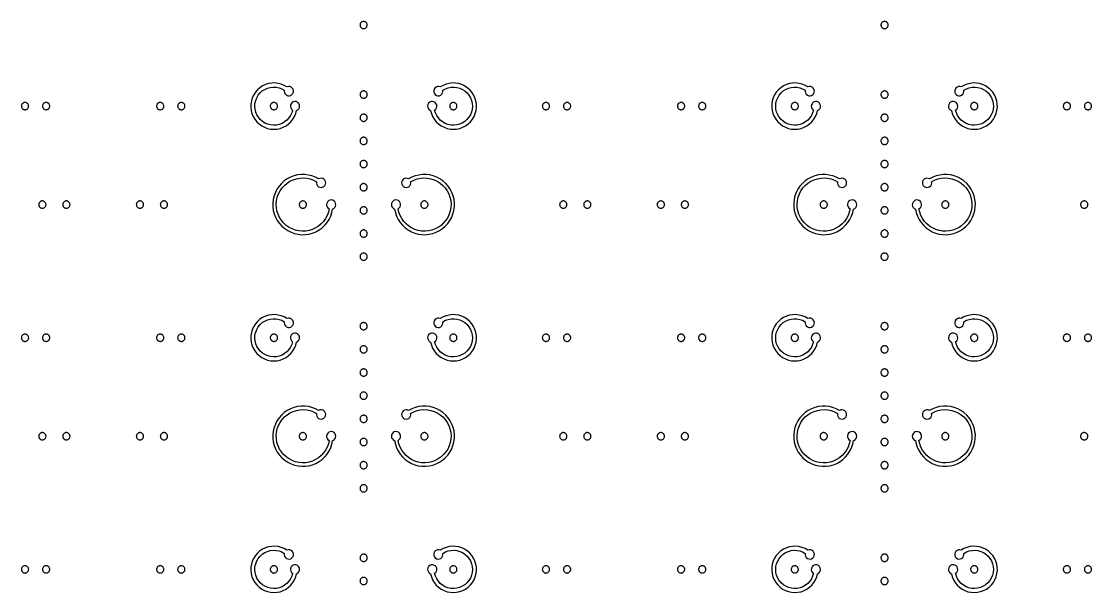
# Model space of a CAD drawing. Extents: x -100 to 100, y -100 to 100.
# Drawn here: x 9.09 to 31.23, y -25.39 to -13.58 of the extents above; entities that cross this region are included whole.
import ezdxf

# ---------------------------------------------------------------- set-up
doc = ezdxf.new("R2010")
doc.units = 0
doc.layers.add('L1', color=7, linetype='continuous')

# ---------------------------------------------------------------- blocks, each defined once
blk = doc.blocks.new('LDI_XFL94-0512-011_L1_B1')
at = {"layer": 'L1'}
for points in [[(14.698, -53.734), (14.681, -53.793), (14.655, -53.848), (14.621, -53.898), (14.58, -53.943), (14.532, -53.98), (14.479, -54.01), (14.423, -54.032), (14.363, -54.045), (14.302, -54.048), (14.242, -54.042), (14.183, -54.026), (14.127, -54.002), (14.076, -53.97), (14.03, -53.93), (13.991, -53.884), (13.959, -53.832), (13.936, -53.775), (13.921, -53.716), (13.916, -53.656), (13.92, -53.595), (13.934, -53.536), (13.956, -53.479), (13.987, -53.427), (14.026, -53.38), (14.071, -53.339), (14.122, -53.306), (14.177, -53.281), (14.236, -53.265), (14.296, -53.258), (14.357, -53.26), (14.417, -53.272), (14.474, -53.292), (14.527, -53.322), (14.525, -53.352), (14.532, -53.381), (14.548, -53.407), (14.571, -53.426), (14.599, -53.437), (14.629, -53.439), (14.659, -53.431), (14.684, -53.415), (14.703, -53.392), (14.714, -53.364), (14.716, -53.334), (14.708, -53.305), (14.692, -53.279), (14.668, -53.26), (14.64, -53.25), (14.61, -53.248), (14.581, -53.256), (14.523, -53.223), (14.462, -53.198), (14.398, -53.182), (14.332, -53.174), (14.266, -53.176), (14.201, -53.187), (14.137, -53.206), (14.077, -53.235), (14.022, -53.271), (13.972, -53.315), (13.929, -53.365), (13.893, -53.42), (13.864, -53.48), (13.845, -53.543), (13.834, -53.609), (13.833, -53.675), (13.841, -53.741), (13.857, -53.805), (13.883, -53.866), (13.916, -53.923), (13.957, -53.975), (14.005, -54.021), (14.059, -54.06), (14.117, -54.091), (14.18, -54.113), (14.244, -54.127), (14.311, -54.132), (14.377, -54.127), (14.441, -54.114), (14.504, -54.091), (14.563, -54.061), (14.616, -54.022), (14.664, -53.976), (14.706, -53.925), (14.739, -53.868), (14.765, -53.807), (14.782, -53.742), (14.808, -53.728), (14.829, -53.705), (14.841, -53.678), (14.844, -53.648), (14.838, -53.618), (14.823, -53.592), (14.8, -53.572), (14.773, -53.56), (14.743, -53.557), (14.713, -53.564), (14.687, -53.579), (14.668, -53.602), (14.656, -53.629), (14.653, -53.659), (14.66, -53.689), (14.675, -53.714), (14.698, -53.734)], [(16.168, -53.338), (16.158, -53.339), (16.148, -53.341), (16.139, -53.344), (16.13, -53.348), (16.122, -53.354), (16.115, -53.36), (16.108, -53.368), (16.103, -53.376), (16.098, -53.384), (16.095, -53.394), (16.093, -53.403), (16.093, -53.413), (16.093, -53.423), (16.095, -53.433), (16.098, -53.442), (16.103, -53.451), (16.108, -53.459), (16.115, -53.466), (16.122, -53.473), (16.13, -53.478), (16.139, -53.482), (16.148, -53.486), (16.158, -53.488), (16.168, -53.488), (16.177, -53.488), (16.187, -53.486), (16.196, -53.482), (16.205, -53.478), (16.213, -53.473), (16.221, -53.466), (16.227, -53.459), (16.233, -53.451), (16.237, -53.442), (16.24, -53.433), (16.242, -53.423), (16.243, -53.413), (16.242, -53.403), (16.24, -53.394), (16.237, -53.384), (16.233, -53.376), (16.227, -53.368), (16.221, -53.36), (16.213, -53.354), (16.205, -53.348), (16.196, -53.344), (16.187, -53.341), (16.177, -53.339), (16.168, -53.338)], [(17.553, -53.742), (17.57, -53.807), (17.596, -53.868), (17.63, -53.925), (17.671, -53.976), (17.719, -54.022), (17.773, -54.061), (17.831, -54.091), (17.894, -54.114), (17.959, -54.127), (18.025, -54.132), (18.091, -54.127), (18.156, -54.113), (18.218, -54.091), (18.277, -54.06), (18.33, -54.021), (18.378, -53.975), (18.419, -53.923), (18.453, -53.866), (18.478, -53.805), (18.495, -53.741), (18.502, -53.675), (18.501, -53.609), (18.49, -53.543), (18.471, -53.48), (18.443, -53.42), (18.407, -53.365), (18.363, -53.315), (18.313, -53.271), (18.258, -53.235), (18.198, -53.206), (18.135, -53.187), (18.069, -53.176), (18.003, -53.174), (17.937, -53.182), (17.873, -53.198), (17.812, -53.223), (17.755, -53.256), (17.726, -53.248), (17.696, -53.25), (17.667, -53.26), (17.644, -53.279), (17.627, -53.305), (17.62, -53.334), (17.621, -53.364), (17.632, -53.392), (17.651, -53.415), (17.677, -53.431), (17.706, -53.439), (17.736, -53.437), (17.764, -53.426), (17.787, -53.407), (17.803, -53.381), (17.81, -53.352), (17.808, -53.322), (17.861, -53.292), (17.919, -53.272), (17.978, -53.26), (18.039, -53.258), (18.099, -53.265), (18.158, -53.281), (18.214, -53.306), (18.265, -53.339), (18.31, -53.38), (18.348, -53.427), (18.379, -53.479), (18.401, -53.536), (18.415, -53.595), (18.419, -53.656), (18.414, -53.716), (18.4, -53.775), (18.376, -53.832), (18.345, -53.884), (18.306, -53.93), (18.26, -53.97), (18.208, -54.002), (18.152, -54.026), (18.094, -54.042), (18.033, -54.048), (17.972, -54.045), (17.913, -54.032), (17.856, -54.01), (17.803, -53.98), (17.755, -53.943), (17.714, -53.898), (17.68, -53.848), (17.654, -53.793), (17.637, -53.734), (17.66, -53.714), (17.676, -53.689), (17.682, -53.659), (17.68, -53.629), (17.668, -53.602), (17.648, -53.579), (17.622, -53.564), (17.592, -53.557), (17.562, -53.56), (17.535, -53.572), (17.512, -53.592), (17.497, -53.618), (17.491, -53.648), (17.494, -53.678), (17.507, -53.705), (17.527, -53.728), (17.553, -53.742)], [(25.477, -53.734), (25.459, -53.793), (25.434, -53.848), (25.4, -53.898), (25.358, -53.943), (25.311, -53.98), (25.258, -54.01), (25.201, -54.032), (25.141, -54.045), (25.081, -54.048), (25.02, -54.042), (24.961, -54.026), (24.906, -54.002), (24.854, -53.97), (24.808, -53.93), (24.769, -53.884), (24.737, -53.832), (24.714, -53.775), (24.7, -53.716), (24.695, -53.656), (24.699, -53.595), (24.712, -53.536), (24.735, -53.479), (24.766, -53.427), (24.804, -53.38), (24.849, -53.339), (24.9, -53.306), (24.956, -53.281), (25.014, -53.265), (25.075, -53.258), (25.135, -53.26), (25.195, -53.272), (25.252, -53.292), (25.306, -53.322), (25.303, -53.352), (25.311, -53.381), (25.327, -53.407), (25.35, -53.426), (25.378, -53.437), (25.408, -53.439), (25.437, -53.431), (25.463, -53.415), (25.482, -53.392), (25.493, -53.364), (25.494, -53.334), (25.486, -53.305), (25.47, -53.279), (25.446, -53.26), (25.418, -53.25), (25.388, -53.248), (25.359, -53.256), (25.302, -53.223), (25.241, -53.198), (25.176, -53.182), (25.111, -53.174), (25.044, -53.176), (24.979, -53.187), (24.916, -53.206), (24.856, -53.235), (24.8, -53.271), (24.751, -53.315), (24.707, -53.365), (24.671, -53.42), (24.643, -53.48), (24.623, -53.543), (24.613, -53.609), (24.611, -53.675), (24.619, -53.741), (24.636, -53.805), (24.661, -53.866), (24.695, -53.923), (24.736, -53.975), (24.784, -54.021), (24.837, -54.06), (24.896, -54.091), (24.958, -54.113), (25.023, -54.127), (25.089, -54.132), (25.155, -54.127), (25.22, -54.114), (25.282, -54.091), (25.341, -54.061), (25.395, -54.022), (25.443, -53.976), (25.484, -53.925), (25.518, -53.868), (25.543, -53.807), (25.56, -53.742), (25.587, -53.728), (25.607, -53.705), (25.619, -53.678), (25.623, -53.648), (25.616, -53.618), (25.601, -53.592), (25.579, -53.572), (25.551, -53.56), (25.521, -53.557), (25.492, -53.564), (25.466, -53.579), (25.446, -53.602), (25.434, -53.629), (25.431, -53.659), (25.438, -53.689), (25.454, -53.714), (25.477, -53.734)], [(26.946, -53.338), (26.936, -53.339), (26.927, -53.341), (26.917, -53.344), (26.909, -53.348), (26.9, -53.354), (26.893, -53.36), (26.887, -53.368), (26.881, -53.376), (26.877, -53.384), (26.874, -53.394), (26.872, -53.403), (26.871, -53.413), (26.872, -53.423), (26.874, -53.433), (26.877, -53.442), (26.881, -53.451), (26.887, -53.459), (26.893, -53.466), (26.9, -53.473), (26.909, -53.478), (26.917, -53.482), (26.927, -53.486), (26.936, -53.488), (26.946, -53.488), (26.956, -53.488), (26.966, -53.486), (26.975, -53.482), (26.984, -53.478), (26.992, -53.473), (26.999, -53.466), (27.006, -53.459), (27.011, -53.451), (27.015, -53.442), (27.019, -53.433), (27.02, -53.423), (27.021, -53.413), (27.02, -53.403), (27.019, -53.394), (27.015, -53.384), (27.011, -53.376), (27.006, -53.368), (26.999, -53.36), (26.992, -53.354), (26.984, -53.348), (26.975, -53.344), (26.966, -53.341), (26.956, -53.339), (26.946, -53.338)], [(28.332, -53.742), (28.349, -53.807), (28.374, -53.868), (28.408, -53.925), (28.449, -53.976), (28.497, -54.022), (28.551, -54.061), (28.61, -54.091), (28.672, -54.114), (28.737, -54.127), (28.803, -54.132), (28.869, -54.127), (28.934, -54.113), (28.996, -54.091), (29.055, -54.06), (29.109, -54.021), (29.157, -53.975), (29.198, -53.923), (29.231, -53.866), (29.257, -53.805), (29.273, -53.741), (29.281, -53.675), (29.279, -53.609), (29.269, -53.543), (29.249, -53.48), (29.221, -53.42), (29.185, -53.365), (29.142, -53.315), (29.092, -53.271), (29.036, -53.235), (28.976, -53.206), (28.913, -53.187), (28.848, -53.176), (28.782, -53.174), (28.716, -53.182), (28.652, -53.198), (28.59, -53.223), (28.533, -53.256), (28.504, -53.248), (28.474, -53.25), (28.446, -53.26), (28.422, -53.279), (28.406, -53.305), (28.398, -53.334), (28.4, -53.364), (28.411, -53.392), (28.43, -53.415), (28.455, -53.431), (28.484, -53.439), (28.514, -53.437), (28.542, -53.426), (28.566, -53.407), (28.582, -53.381), (28.589, -53.352), (28.587, -53.322), (28.64, -53.292), (28.697, -53.272), (28.757, -53.26), (28.818, -53.258), (28.878, -53.265), (28.937, -53.281), (28.992, -53.306), (29.043, -53.339), (29.088, -53.38), (29.127, -53.427), (29.158, -53.479), (29.18, -53.536), (29.193, -53.595), (29.198, -53.656), (29.192, -53.716), (29.178, -53.775), (29.155, -53.832), (29.123, -53.884), (29.084, -53.93), (29.038, -53.97), (28.987, -54.002), (28.931, -54.026), (28.872, -54.042), (28.811, -54.048), (28.751, -54.045), (28.691, -54.032), (28.634, -54.01), (28.582, -53.98), (28.534, -53.943), (28.493, -53.898), (28.459, -53.848), (28.433, -53.793), (28.416, -53.734), (28.439, -53.714), (28.454, -53.689), (28.461, -53.659), (28.458, -53.629), (28.446, -53.602), (28.426, -53.579), (28.4, -53.564), (28.371, -53.557), (28.341, -53.56), (28.313, -53.572), (28.291, -53.592), (28.276, -53.618), (28.27, -53.648), (28.273, -53.678), (28.285, -53.705), (28.306, -53.728), (28.332, -53.742)], [(9.162, -53.578), (9.152, -53.578), (9.142, -53.58), (9.133, -53.583), (9.124, -53.588), (9.116, -53.593), (9.109, -53.6), (9.102, -53.607), (9.097, -53.615), (9.092, -53.624), (9.089, -53.633), (9.087, -53.643), (9.087, -53.653), (9.087, -53.662), (9.089, -53.672), (9.092, -53.681), (9.097, -53.69), (9.102, -53.698), (9.109, -53.706), (9.116, -53.712), (9.124, -53.718), (9.133, -53.722), (9.142, -53.725), (9.152, -53.727), (9.162, -53.728), (9.171, -53.727), (9.181, -53.725), (9.19, -53.722), (9.199, -53.718), (9.207, -53.712), (9.215, -53.706), (9.221, -53.698), (9.227, -53.69), (9.231, -53.681), (9.234, -53.672), (9.236, -53.662), (9.237, -53.653), (9.236, -53.643), (9.234, -53.633), (9.231, -53.624), (9.227, -53.615), (9.221, -53.607), (9.215, -53.6), (9.207, -53.593), (9.199, -53.588), (9.19, -53.583), (9.181, -53.58), (9.171, -53.578), (9.162, -53.578)], [(9.599, -53.578), (9.589, -53.578), (9.579, -53.58), (9.57, -53.583), (9.561, -53.588), (9.553, -53.593), (9.546, -53.6), (9.539, -53.607), (9.534, -53.615), (9.53, -53.624), (9.526, -53.633), (9.524, -53.643), (9.524, -53.653), (9.524, -53.662), (9.526, -53.672), (9.53, -53.681), (9.534, -53.69), (9.539, -53.698), (9.546, -53.706), (9.553, -53.712), (9.561, -53.718), (9.57, -53.722), (9.579, -53.725), (9.589, -53.727), (9.599, -53.728), (9.609, -53.727), (9.618, -53.725), (9.628, -53.722), (9.636, -53.718), (9.644, -53.712), (9.652, -53.706), (9.658, -53.698), (9.664, -53.69), (9.668, -53.681), (9.671, -53.672), (9.673, -53.662), (9.674, -53.653), (9.673, -53.643), (9.671, -53.633), (9.668, -53.624), (9.664, -53.615), (9.658, -53.607), (9.652, -53.6), (9.644, -53.593), (9.636, -53.588), (9.628, -53.583), (9.618, -53.58), (9.609, -53.578), (9.599, -53.578)], [(11.958, -53.578), (11.948, -53.578), (11.939, -53.58), (11.929, -53.583), (11.921, -53.588), (11.912, -53.593), (11.905, -53.6), (11.899, -53.607), (11.893, -53.615), (11.889, -53.624), (11.886, -53.633), (11.884, -53.643), (11.883, -53.653), (11.884, -53.662), (11.886, -53.672), (11.889, -53.681), (11.893, -53.69), (11.899, -53.698), (11.905, -53.706), (11.912, -53.712), (11.921, -53.718), (11.929, -53.722), (11.939, -53.725), (11.948, -53.727), (11.958, -53.728), (11.968, -53.727), (11.977, -53.725), (11.987, -53.722), (11.996, -53.718), (12.004, -53.712), (12.011, -53.706), (12.018, -53.698), (12.023, -53.69), (12.027, -53.681), (12.031, -53.672), (12.032, -53.662), (12.033, -53.653), (12.032, -53.643), (12.031, -53.633), (12.027, -53.624), (12.023, -53.615), (12.018, -53.607), (12.011, -53.6), (12.004, -53.593), (11.996, -53.588), (11.987, -53.583), (11.977, -53.58), (11.968, -53.578), (11.958, -53.578)], [(12.395, -53.578), (12.385, -53.578), (12.376, -53.58), (12.367, -53.583), (12.358, -53.588), (12.35, -53.593), (12.342, -53.6), (12.336, -53.607), (12.33, -53.615), (12.326, -53.624), (12.323, -53.633), (12.321, -53.643), (12.32, -53.653), (12.321, -53.662), (12.323, -53.672), (12.326, -53.681), (12.33, -53.69), (12.336, -53.698), (12.342, -53.706), (12.35, -53.712), (12.358, -53.718), (12.367, -53.722), (12.376, -53.725), (12.385, -53.727), (12.395, -53.728), (12.405, -53.727), (12.415, -53.725), (12.424, -53.722), (12.433, -53.718), (12.441, -53.712), (12.448, -53.706), (12.455, -53.698), (12.46, -53.69), (12.465, -53.681), (12.468, -53.672), (12.47, -53.662), (12.47, -53.653), (12.47, -53.643), (12.468, -53.633), (12.465, -53.624), (12.46, -53.615), (12.455, -53.607), (12.448, -53.6), (12.441, -53.593), (12.433, -53.588), (12.424, -53.583), (12.415, -53.58), (12.405, -53.578), (12.395, -53.578)], [(14.311, -53.578), (14.302, -53.578), (14.292, -53.58), (14.283, -53.583), (14.274, -53.588), (14.266, -53.593), (14.258, -53.6), (14.252, -53.607), (14.246, -53.615), (14.242, -53.624), (14.239, -53.633), (14.237, -53.643), (14.236, -53.653), (14.237, -53.662), (14.239, -53.672), (14.242, -53.681), (14.246, -53.69), (14.252, -53.698), (14.258, -53.706), (14.266, -53.712), (14.274, -53.718), (14.283, -53.722), (14.292, -53.725), (14.302, -53.727), (14.311, -53.728), (14.321, -53.727), (14.331, -53.725), (14.34, -53.722), (14.349, -53.718), (14.357, -53.712), (14.364, -53.706), (14.371, -53.698), (14.376, -53.69), (14.381, -53.681), (14.384, -53.672), (14.386, -53.662), (14.386, -53.653), (14.386, -53.643), (14.384, -53.633), (14.381, -53.624), (14.376, -53.615), (14.371, -53.607), (14.364, -53.6), (14.357, -53.593), (14.349, -53.588), (14.34, -53.583), (14.331, -53.58), (14.321, -53.578), (14.311, -53.578)], [(18.024, -53.578), (18.014, -53.578), (18.005, -53.58), (17.995, -53.583), (17.986, -53.588), (17.978, -53.593), (17.971, -53.6), (17.964, -53.607), (17.959, -53.615), (17.955, -53.624), (17.952, -53.633), (17.95, -53.643), (17.949, -53.653), (17.95, -53.662), (17.952, -53.672), (17.955, -53.681), (17.959, -53.69), (17.964, -53.698), (17.971, -53.706), (17.978, -53.712), (17.986, -53.718), (17.995, -53.722), (18.005, -53.725), (18.014, -53.727), (18.024, -53.728), (18.034, -53.727), (18.043, -53.725), (18.053, -53.722), (18.061, -53.718), (18.07, -53.712), (18.077, -53.706), (18.083, -53.698), (18.089, -53.69), (18.093, -53.681), (18.096, -53.672), (18.098, -53.662), (18.099, -53.653), (18.098, -53.643), (18.096, -53.633), (18.093, -53.624), (18.089, -53.615), (18.083, -53.607), (18.077, -53.6), (18.07, -53.593), (18.061, -53.588), (18.053, -53.583), (18.043, -53.58), (18.034, -53.578), (18.024, -53.578)], [(19.94, -53.578), (19.93, -53.578), (19.921, -53.58), (19.911, -53.583), (19.903, -53.588), (19.894, -53.593), (19.887, -53.6), (19.881, -53.607), (19.875, -53.615), (19.871, -53.624), (19.868, -53.633), (19.866, -53.643), (19.865, -53.653), (19.866, -53.662), (19.868, -53.672), (19.871, -53.681), (19.875, -53.69), (19.881, -53.698), (19.887, -53.706), (19.894, -53.712), (19.903, -53.718), (19.911, -53.722), (19.921, -53.725), (19.93, -53.727), (19.94, -53.728), (19.95, -53.727), (19.96, -53.725), (19.969, -53.722), (19.978, -53.718), (19.986, -53.712), (19.993, -53.706), (20, -53.698), (20.005, -53.69), (20.009, -53.681), (20.013, -53.672), (20.014, -53.662), (20.015, -53.653), (20.014, -53.643), (20.013, -53.633), (20.009, -53.624), (20.005, -53.615), (20, -53.607), (19.993, -53.6), (19.986, -53.593), (19.978, -53.588), (19.969, -53.583), (19.96, -53.58), (19.95, -53.578), (19.94, -53.578)], [(20.377, -53.578), (20.367, -53.578), (20.358, -53.58), (20.349, -53.583), (20.34, -53.588), (20.332, -53.593), (20.324, -53.6), (20.318, -53.607), (20.312, -53.615), (20.308, -53.624), (20.305, -53.633), (20.303, -53.643), (20.302, -53.653), (20.303, -53.662), (20.305, -53.672), (20.308, -53.681), (20.312, -53.69), (20.318, -53.698), (20.324, -53.706), (20.332, -53.712), (20.34, -53.718), (20.349, -53.722), (20.358, -53.725), (20.367, -53.727), (20.377, -53.728), (20.387, -53.727), (20.397, -53.725), (20.406, -53.722), (20.415, -53.718), (20.423, -53.712), (20.43, -53.706), (20.437, -53.698), (20.442, -53.69), (20.447, -53.681), (20.45, -53.672), (20.452, -53.662), (20.452, -53.653), (20.452, -53.643), (20.45, -53.633), (20.447, -53.624), (20.442, -53.615), (20.437, -53.607), (20.43, -53.6), (20.423, -53.593), (20.415, -53.588), (20.406, -53.583), (20.397, -53.58), (20.387, -53.578), (20.377, -53.578)], [(22.737, -53.578), (22.727, -53.578), (22.717, -53.58), (22.708, -53.583), (22.699, -53.588), (22.691, -53.593), (22.683, -53.6), (22.677, -53.607), (22.672, -53.615), (22.667, -53.624), (22.664, -53.633), (22.662, -53.643), (22.662, -53.653), (22.662, -53.662), (22.664, -53.672), (22.667, -53.681), (22.672, -53.69), (22.677, -53.698), (22.683, -53.706), (22.691, -53.712), (22.699, -53.718), (22.708, -53.722), (22.717, -53.725), (22.727, -53.727), (22.737, -53.728), (22.746, -53.727), (22.756, -53.725), (22.765, -53.722), (22.774, -53.718), (22.782, -53.712), (22.79, -53.706), (22.796, -53.698), (22.801, -53.69), (22.806, -53.681), (22.809, -53.672), (22.811, -53.662), (22.812, -53.653), (22.811, -53.643), (22.809, -53.633), (22.806, -53.624), (22.801, -53.615), (22.796, -53.607), (22.79, -53.6), (22.782, -53.593), (22.774, -53.588), (22.765, -53.583), (22.756, -53.58), (22.746, -53.578), (22.737, -53.578)], [(23.174, -53.578), (23.164, -53.578), (23.154, -53.58), (23.145, -53.583), (23.136, -53.588), (23.128, -53.593), (23.121, -53.6), (23.114, -53.607), (23.109, -53.615), (23.104, -53.624), (23.101, -53.633), (23.099, -53.643), (23.099, -53.653), (23.099, -53.662), (23.101, -53.672), (23.104, -53.681), (23.109, -53.69), (23.114, -53.698), (23.121, -53.706), (23.128, -53.712), (23.136, -53.718), (23.145, -53.722), (23.154, -53.725), (23.164, -53.727), (23.174, -53.728), (23.183, -53.727), (23.193, -53.725), (23.202, -53.722), (23.211, -53.718), (23.219, -53.712), (23.227, -53.706), (23.233, -53.698), (23.239, -53.69), (23.243, -53.681), (23.246, -53.672), (23.248, -53.662), (23.249, -53.653), (23.248, -53.643), (23.246, -53.633), (23.243, -53.624), (23.239, -53.615), (23.233, -53.607), (23.227, -53.6), (23.219, -53.593), (23.211, -53.588), (23.202, -53.583), (23.193, -53.58), (23.183, -53.578), (23.174, -53.578)], [(25.09, -53.578), (25.08, -53.578), (25.07, -53.58), (25.061, -53.583), (25.052, -53.588), (25.044, -53.593), (25.037, -53.6), (25.03, -53.607), (25.025, -53.615), (25.021, -53.624), (25.017, -53.633), (25.015, -53.643), (25.015, -53.653), (25.015, -53.662), (25.017, -53.672), (25.021, -53.681), (25.025, -53.69), (25.03, -53.698), (25.037, -53.706), (25.044, -53.712), (25.052, -53.718), (25.061, -53.722), (25.07, -53.725), (25.08, -53.727), (25.09, -53.728), (25.1, -53.727), (25.109, -53.725), (25.119, -53.722), (25.127, -53.718), (25.135, -53.712), (25.143, -53.706), (25.149, -53.698), (25.155, -53.69), (25.159, -53.681), (25.162, -53.672), (25.164, -53.662), (25.165, -53.653), (25.164, -53.643), (25.162, -53.633), (25.159, -53.624), (25.155, -53.615), (25.149, -53.607), (25.143, -53.6), (25.135, -53.593), (25.127, -53.588), (25.119, -53.583), (25.109, -53.58), (25.1, -53.578), (25.09, -53.578)], [(28.802, -53.578), (28.793, -53.578), (28.783, -53.58), (28.774, -53.583), (28.765, -53.588), (28.757, -53.593), (28.749, -53.6), (28.743, -53.607), (28.737, -53.615), (28.733, -53.624), (28.73, -53.633), (28.728, -53.643), (28.727, -53.653), (28.728, -53.662), (28.73, -53.672), (28.733, -53.681), (28.737, -53.69), (28.743, -53.698), (28.749, -53.706), (28.757, -53.712), (28.765, -53.718), (28.774, -53.722), (28.783, -53.725), (28.793, -53.727), (28.802, -53.728), (28.812, -53.727), (28.822, -53.725), (28.831, -53.722), (28.84, -53.718), (28.848, -53.712), (28.855, -53.706), (28.862, -53.698), (28.867, -53.69), (28.872, -53.681), (28.875, -53.672), (28.877, -53.662), (28.877, -53.653), (28.877, -53.643), (28.875, -53.633), (28.872, -53.624), (28.867, -53.615), (28.862, -53.607), (28.855, -53.6), (28.848, -53.593), (28.84, -53.588), (28.831, -53.583), (28.822, -53.58), (28.812, -53.578), (28.802, -53.578)], [(30.719, -53.578), (30.709, -53.578), (30.699, -53.58), (30.69, -53.583), (30.681, -53.588), (30.673, -53.593), (30.666, -53.6), (30.659, -53.607), (30.654, -53.615), (30.649, -53.624), (30.646, -53.633), (30.644, -53.643), (30.644, -53.653), (30.644, -53.662), (30.646, -53.672), (30.649, -53.681), (30.654, -53.69), (30.659, -53.698), (30.666, -53.706), (30.673, -53.712), (30.681, -53.718), (30.69, -53.722), (30.699, -53.725), (30.709, -53.727), (30.719, -53.728), (30.728, -53.727), (30.738, -53.725), (30.747, -53.722), (30.756, -53.718), (30.764, -53.712), (30.772, -53.706), (30.778, -53.698), (30.784, -53.69), (30.788, -53.681), (30.791, -53.672), (30.793, -53.662), (30.794, -53.653), (30.793, -53.643), (30.791, -53.633), (30.788, -53.624), (30.784, -53.615), (30.778, -53.607), (30.772, -53.6), (30.764, -53.593), (30.756, -53.588), (30.747, -53.583), (30.738, -53.58), (30.728, -53.578), (30.719, -53.578)], [(31.156, -53.578), (31.146, -53.578), (31.136, -53.58), (31.127, -53.583), (31.118, -53.588), (31.11, -53.593), (31.103, -53.6), (31.096, -53.607), (31.091, -53.615), (31.086, -53.624), (31.083, -53.633), (31.081, -53.643), (31.081, -53.653), (31.081, -53.662), (31.083, -53.672), (31.086, -53.681), (31.091, -53.69), (31.096, -53.698), (31.103, -53.706), (31.11, -53.712), (31.118, -53.718), (31.127, -53.722), (31.136, -53.725), (31.146, -53.727), (31.156, -53.728), (31.165, -53.727), (31.175, -53.725), (31.184, -53.722), (31.193, -53.718), (31.201, -53.712), (31.209, -53.706), (31.215, -53.698), (31.221, -53.69), (31.225, -53.681), (31.228, -53.672), (31.23, -53.662), (31.231, -53.653), (31.23, -53.643), (31.228, -53.633), (31.225, -53.624), (31.221, -53.615), (31.215, -53.607), (31.209, -53.6), (31.201, -53.593), (31.193, -53.588), (31.184, -53.583), (31.175, -53.58), (31.165, -53.578), (31.156, -53.578)], [(16.168, -53.817), (16.158, -53.818), (16.148, -53.82), (16.139, -53.823), (16.13, -53.827), (16.122, -53.833), (16.115, -53.839), (16.108, -53.847), (16.103, -53.855), (16.098, -53.864), (16.095, -53.873), (16.093, -53.882), (16.093, -53.892), (16.093, -53.902), (16.095, -53.912), (16.098, -53.921), (16.103, -53.93), (16.108, -53.938), (16.115, -53.945), (16.122, -53.952), (16.13, -53.957), (16.139, -53.962), (16.148, -53.965), (16.158, -53.967), (16.168, -53.967), (16.177, -53.967), (16.187, -53.965), (16.196, -53.962), (16.205, -53.957), (16.213, -53.952), (16.221, -53.945), (16.227, -53.938), (16.233, -53.93), (16.237, -53.921), (16.24, -53.912), (16.242, -53.902), (16.243, -53.892), (16.242, -53.882), (16.24, -53.873), (16.237, -53.864), (16.233, -53.855), (16.227, -53.847), (16.221, -53.839), (16.213, -53.833), (16.205, -53.827), (16.196, -53.823), (16.187, -53.82), (16.177, -53.818), (16.168, -53.817)], [(26.946, -53.817), (26.936, -53.818), (26.927, -53.82), (26.917, -53.823), (26.909, -53.827), (26.9, -53.833), (26.893, -53.839), (26.887, -53.847), (26.881, -53.855), (26.877, -53.864), (26.874, -53.873), (26.872, -53.882), (26.871, -53.892), (26.872, -53.902), (26.874, -53.912), (26.877, -53.921), (26.881, -53.93), (26.887, -53.938), (26.893, -53.945), (26.9, -53.952), (26.909, -53.957), (26.917, -53.962), (26.927, -53.965), (26.936, -53.967), (26.946, -53.967), (26.956, -53.967), (26.966, -53.965), (26.975, -53.962), (26.984, -53.957), (26.992, -53.952), (26.999, -53.945), (27.006, -53.938), (27.011, -53.93), (27.015, -53.921), (27.019, -53.912), (27.02, -53.902), (27.021, -53.892), (27.02, -53.882), (27.019, -53.873), (27.015, -53.864), (27.011, -53.855), (27.006, -53.847), (26.999, -53.839), (26.992, -53.833), (26.984, -53.827), (26.975, -53.823), (26.966, -53.82), (26.956, -53.818), (26.946, -53.817)], [(16.168, -54.296), (16.158, -54.297), (16.148, -54.299), (16.139, -54.302), (16.13, -54.306), (16.122, -54.312), (16.115, -54.318), (16.108, -54.326), (16.103, -54.334), (16.098, -54.343), (16.095, -54.352), (16.093, -54.361), (16.093, -54.371), (16.093, -54.381), (16.095, -54.391), (16.098, -54.4), (16.103, -54.409), (16.108, -54.417), (16.115, -54.424), (16.122, -54.431), (16.13, -54.436), (16.139, -54.441), (16.148, -54.444), (16.158, -54.446), (16.168, -54.446), (16.177, -54.446), (16.187, -54.444), (16.196, -54.441), (16.205, -54.436), (16.213, -54.431), (16.221, -54.424), (16.227, -54.417), (16.233, -54.409), (16.237, -54.4), (16.24, -54.391), (16.242, -54.381), (16.243, -54.371), (16.242, -54.361), (16.24, -54.352), (16.237, -54.343), (16.233, -54.334), (16.227, -54.326), (16.221, -54.318), (16.213, -54.312), (16.205, -54.306), (16.196, -54.302), (16.187, -54.299), (16.177, -54.297), (16.168, -54.296)], [(26.946, -54.296), (26.936, -54.297), (26.927, -54.299), (26.917, -54.302), (26.909, -54.306), (26.9, -54.312), (26.893, -54.318), (26.887, -54.326), (26.881, -54.334), (26.877, -54.343), (26.874, -54.352), (26.872, -54.361), (26.871, -54.371), (26.872, -54.381), (26.874, -54.391), (26.877, -54.4), (26.881, -54.409), (26.887, -54.417), (26.893, -54.424), (26.9, -54.431), (26.909, -54.436), (26.917, -54.441), (26.927, -54.444), (26.936, -54.446), (26.946, -54.446), (26.956, -54.446), (26.966, -54.444), (26.975, -54.441), (26.984, -54.436), (26.992, -54.431), (26.999, -54.424), (27.006, -54.417), (27.011, -54.409), (27.015, -54.4), (27.019, -54.391), (27.02, -54.381), (27.021, -54.371), (27.02, -54.361), (27.019, -54.352), (27.015, -54.343), (27.011, -54.334), (27.006, -54.326), (26.999, -54.318), (26.992, -54.312), (26.984, -54.306), (26.975, -54.302), (26.966, -54.299), (26.956, -54.297), (26.946, -54.296)], [(16.168, -54.775), (16.158, -54.776), (16.148, -54.778), (16.139, -54.781), (16.13, -54.785), (16.122, -54.791), (16.115, -54.797), (16.108, -54.805), (16.103, -54.813), (16.098, -54.822), (16.095, -54.831), (16.093, -54.841), (16.093, -54.85), (16.093, -54.86), (16.095, -54.87), (16.098, -54.879), (16.103, -54.888), (16.108, -54.896), (16.115, -54.903), (16.122, -54.91), (16.13, -54.915), (16.139, -54.92), (16.148, -54.923), (16.158, -54.925), (16.168, -54.925), (16.177, -54.925), (16.187, -54.923), (16.196, -54.92), (16.205, -54.915), (16.213, -54.91), (16.221, -54.903), (16.227, -54.896), (16.233, -54.888), (16.237, -54.879), (16.24, -54.87), (16.242, -54.86), (16.243, -54.85), (16.242, -54.841), (16.24, -54.831), (16.237, -54.822), (16.233, -54.813), (16.227, -54.805), (16.221, -54.797), (16.213, -54.791), (16.205, -54.785), (16.196, -54.781), (16.187, -54.778), (16.177, -54.776), (16.168, -54.775)], [(26.946, -54.775), (26.936, -54.776), (26.927, -54.778), (26.917, -54.781), (26.909, -54.785), (26.9, -54.791), (26.893, -54.797), (26.887, -54.805), (26.881, -54.813), (26.877, -54.822), (26.874, -54.831), (26.872, -54.841), (26.871, -54.85), (26.872, -54.86), (26.874, -54.87), (26.877, -54.879), (26.881, -54.888), (26.887, -54.896), (26.893, -54.903), (26.9, -54.91), (26.909, -54.915), (26.917, -54.92), (26.927, -54.923), (26.936, -54.925), (26.946, -54.925), (26.956, -54.925), (26.966, -54.923), (26.975, -54.92), (26.984, -54.915), (26.992, -54.91), (26.999, -54.903), (27.006, -54.896), (27.011, -54.888), (27.015, -54.879), (27.019, -54.87), (27.02, -54.86), (27.021, -54.85), (27.02, -54.841), (27.019, -54.831), (27.015, -54.822), (27.011, -54.813), (27.006, -54.805), (26.999, -54.797), (26.992, -54.791), (26.984, -54.785), (26.975, -54.781), (26.966, -54.778), (26.956, -54.776), (26.946, -54.775)], [(15.454, -55.774), (15.439, -55.845), (15.414, -55.912), (15.38, -55.976), (15.339, -56.035), (15.29, -56.088), (15.235, -56.134), (15.174, -56.172), (15.109, -56.202), (15.04, -56.224), (14.969, -56.236), (14.897, -56.239), (14.826, -56.233), (14.755, -56.217), (14.688, -56.193), (14.624, -56.159), (14.565, -56.118), (14.512, -56.069), (14.466, -56.014), (14.427, -55.954), (14.397, -55.888), (14.375, -55.82), (14.363, -55.749), (14.359, -55.677), (14.366, -55.605), (14.381, -55.535), (14.406, -55.467), (14.439, -55.403), (14.48, -55.344), (14.529, -55.291), (14.584, -55.245), (14.644, -55.206), (14.709, -55.176), (14.778, -55.154), (14.849, -55.141), (14.921, -55.138), (14.992, -55.144), (15.063, -55.159), (15.13, -55.184), (15.194, -55.217), (15.192, -55.246), (15.198, -55.274), (15.213, -55.299), (15.235, -55.319), (15.261, -55.331), (15.29, -55.335), (15.319, -55.33), (15.345, -55.316), (15.365, -55.295), (15.378, -55.269), (15.383, -55.24), (15.379, -55.211), (15.366, -55.185), (15.346, -55.164), (15.321, -55.149), (15.292, -55.143), (15.263, -55.146), (15.236, -55.158), (15.169, -55.122), (15.099, -55.095), (15.025, -55.077), (14.95, -55.067), (14.874, -55.067), (14.799, -55.076), (14.725, -55.094), (14.654, -55.121), (14.587, -55.156), (14.525, -55.199), (14.468, -55.25), (14.418, -55.307), (14.375, -55.369), (14.341, -55.437), (14.314, -55.508), (14.297, -55.582), (14.288, -55.657), (14.289, -55.733), (14.299, -55.808), (14.318, -55.881), (14.346, -55.952), (14.382, -56.018), (14.426, -56.08), (14.477, -56.136), (14.535, -56.185), (14.598, -56.227), (14.666, -56.261), (14.737, -56.287), (14.811, -56.303), (14.886, -56.311), (14.962, -56.309), (15.037, -56.298), (15.11, -56.278), (15.181, -56.25), (15.247, -56.213), (15.308, -56.168), (15.363, -56.116), (15.412, -56.058), (15.453, -55.994), (15.486, -55.926), (15.511, -55.854), (15.526, -55.78), (15.552, -55.767), (15.573, -55.746), (15.587, -55.721), (15.593, -55.692), (15.589, -55.663), (15.577, -55.636), (15.558, -55.615), (15.533, -55.6), (15.504, -55.593), (15.475, -55.595), (15.448, -55.606), (15.425, -55.625), (15.41, -55.649), (15.402, -55.678), (15.403, -55.707), (15.413, -55.734), (15.43, -55.758), (15.454, -55.774)], [(16.809, -55.78), (16.825, -55.854), (16.849, -55.926), (16.882, -55.994), (16.924, -56.058), (16.972, -56.116), (17.027, -56.168), (17.089, -56.213), (17.155, -56.25), (17.225, -56.278), (17.298, -56.298), (17.373, -56.309), (17.449, -56.311), (17.524, -56.303), (17.598, -56.287), (17.67, -56.261), (17.737, -56.227), (17.801, -56.185), (17.858, -56.136), (17.909, -56.08), (17.953, -56.018), (17.99, -55.952), (18.017, -55.881), (18.036, -55.808), (18.046, -55.733), (18.047, -55.657), (18.039, -55.582), (18.021, -55.508), (17.995, -55.437), (17.96, -55.369), (17.917, -55.307), (17.867, -55.25), (17.81, -55.199), (17.748, -55.156), (17.681, -55.121), (17.61, -55.094), (17.537, -55.076), (17.461, -55.067), (17.385, -55.067), (17.31, -55.077), (17.237, -55.095), (17.166, -55.122), (17.099, -55.158), (17.072, -55.146), (17.043, -55.143), (17.015, -55.149), (16.989, -55.164), (16.969, -55.185), (16.956, -55.211), (16.952, -55.24), (16.957, -55.269), (16.97, -55.295), (16.991, -55.316), (17.016, -55.33), (17.045, -55.335), (17.074, -55.331), (17.101, -55.319), (17.122, -55.299), (17.137, -55.274), (17.144, -55.246), (17.141, -55.217), (17.205, -55.184), (17.273, -55.159), (17.343, -55.144), (17.415, -55.138), (17.487, -55.141), (17.557, -55.154), (17.626, -55.176), (17.691, -55.206), (17.752, -55.245), (17.807, -55.291), (17.855, -55.344), (17.897, -55.403), (17.93, -55.467), (17.954, -55.535), (17.97, -55.605), (17.976, -55.677), (17.973, -55.749), (17.96, -55.82), (17.939, -55.888), (17.908, -55.954), (17.87, -56.014), (17.823, -56.069), (17.77, -56.118), (17.711, -56.159), (17.648, -56.193), (17.58, -56.217), (17.51, -56.233), (17.438, -56.239), (17.366, -56.236), (17.295, -56.224), (17.227, -56.202), (17.161, -56.172), (17.101, -56.134), (17.045, -56.088), (16.997, -56.035), (16.955, -55.976), (16.922, -55.912), (16.897, -55.845), (16.881, -55.774), (16.905, -55.758), (16.923, -55.734), (16.932, -55.707), (16.933, -55.678), (16.926, -55.649), (16.91, -55.625), (16.887, -55.606), (16.86, -55.595), (16.831, -55.593), (16.803, -55.6), (16.777, -55.615), (16.758, -55.636), (16.746, -55.663), (16.743, -55.692), (16.748, -55.721), (16.762, -55.746), (16.783, -55.767), (16.809, -55.78)], [(26.233, -55.774), (26.217, -55.845), (26.192, -55.912), (26.159, -55.976), (26.117, -56.035), (26.068, -56.088), (26.013, -56.134), (25.952, -56.172), (25.887, -56.202), (25.819, -56.224), (25.748, -56.236), (25.676, -56.239), (25.604, -56.233), (25.534, -56.217), (25.466, -56.193), (25.402, -56.159), (25.344, -56.118), (25.29, -56.069), (25.244, -56.014), (25.206, -55.954), (25.175, -55.888), (25.154, -55.82), (25.141, -55.749), (25.138, -55.677), (25.144, -55.605), (25.16, -55.535), (25.184, -55.467), (25.217, -55.403), (25.258, -55.344), (25.307, -55.291), (25.362, -55.245), (25.423, -55.206), (25.488, -55.176), (25.556, -55.154), (25.627, -55.141), (25.699, -55.138), (25.771, -55.144), (25.841, -55.159), (25.909, -55.184), (25.973, -55.217), (25.97, -55.246), (25.977, -55.274), (25.991, -55.299), (26.013, -55.319), (26.04, -55.331), (26.069, -55.335), (26.097, -55.33), (26.123, -55.316), (26.144, -55.295), (26.157, -55.269), (26.162, -55.24), (26.157, -55.211), (26.145, -55.185), (26.125, -55.164), (26.099, -55.149), (26.071, -55.143), (26.042, -55.146), (26.015, -55.158), (25.948, -55.122), (25.877, -55.095), (25.804, -55.077), (25.728, -55.067), (25.653, -55.067), (25.577, -55.076), (25.504, -55.094), (25.433, -55.121), (25.366, -55.156), (25.303, -55.199), (25.247, -55.25), (25.197, -55.307), (25.154, -55.369), (25.119, -55.437), (25.093, -55.508), (25.075, -55.582), (25.067, -55.657), (25.067, -55.733), (25.077, -55.808), (25.096, -55.881), (25.124, -55.952), (25.16, -56.018), (25.204, -56.08), (25.256, -56.136), (25.313, -56.185), (25.376, -56.227), (25.444, -56.261), (25.515, -56.287), (25.589, -56.303), (25.665, -56.311), (25.741, -56.309), (25.816, -56.298), (25.889, -56.278), (25.959, -56.25), (26.025, -56.213), (26.086, -56.168), (26.142, -56.116), (26.19, -56.058), (26.231, -55.994), (26.264, -55.926), (26.289, -55.854), (26.305, -55.78), (26.331, -55.767), (26.352, -55.746), (26.366, -55.721), (26.371, -55.692), (26.368, -55.663), (26.356, -55.636), (26.336, -55.615), (26.311, -55.6), (26.283, -55.593), (26.254, -55.595), (26.226, -55.606), (26.204, -55.625), (26.188, -55.649), (26.18, -55.678), (26.181, -55.707), (26.191, -55.734), (26.209, -55.758), (26.233, -55.774)], [(27.588, -55.78), (27.603, -55.854), (27.628, -55.926), (27.661, -55.994), (27.702, -56.058), (27.751, -56.116), (27.806, -56.168), (27.867, -56.213), (27.933, -56.25), (28.003, -56.278), (28.076, -56.298), (28.152, -56.309), (28.227, -56.311), (28.303, -56.303), (28.377, -56.287), (28.448, -56.261), (28.516, -56.227), (28.579, -56.185), (28.637, -56.136), (28.688, -56.08), (28.732, -56.018), (28.768, -55.952), (28.796, -55.881), (28.815, -55.808), (28.825, -55.733), (28.826, -55.657), (28.817, -55.582), (28.8, -55.508), (28.773, -55.437), (28.738, -55.369), (28.696, -55.307), (28.646, -55.25), (28.589, -55.199), (28.527, -55.156), (28.46, -55.121), (28.389, -55.094), (28.315, -55.076), (28.24, -55.067), (28.164, -55.067), (28.089, -55.077), (28.015, -55.095), (27.944, -55.122), (27.878, -55.158), (27.851, -55.146), (27.822, -55.143), (27.793, -55.149), (27.767, -55.164), (27.747, -55.185), (27.735, -55.211), (27.731, -55.24), (27.735, -55.269), (27.749, -55.295), (27.769, -55.316), (27.795, -55.33), (27.824, -55.335), (27.853, -55.331), (27.879, -55.319), (27.901, -55.299), (27.916, -55.274), (27.922, -55.246), (27.92, -55.217), (27.983, -55.184), (28.051, -55.159), (28.121, -55.144), (28.193, -55.138), (28.265, -55.141), (28.336, -55.154), (28.404, -55.176), (28.47, -55.206), (28.53, -55.245), (28.585, -55.291), (28.634, -55.344), (28.675, -55.403), (28.708, -55.467), (28.733, -55.535), (28.748, -55.605), (28.754, -55.677), (28.751, -55.749), (28.739, -55.82), (28.717, -55.888), (28.687, -55.954), (28.648, -56.014), (28.602, -56.069), (28.549, -56.118), (28.49, -56.159), (28.426, -56.193), (28.358, -56.217), (28.288, -56.233), (28.216, -56.239), (28.145, -56.236), (28.074, -56.224), (28.005, -56.202), (27.94, -56.172), (27.879, -56.134), (27.824, -56.088), (27.775, -56.035), (27.734, -55.976), (27.7, -55.912), (27.675, -55.845), (27.659, -55.774), (27.683, -55.758), (27.701, -55.734), (27.711, -55.707), (27.712, -55.678), (27.704, -55.649), (27.688, -55.625), (27.666, -55.606), (27.639, -55.595), (27.61, -55.593), (27.581, -55.6), (27.556, -55.615), (27.536, -55.636), (27.524, -55.663), (27.521, -55.692), (27.527, -55.721), (27.54, -55.746), (27.561, -55.767), (27.588, -55.78)], [(16.168, -55.254), (16.158, -55.255), (16.148, -55.257), (16.139, -55.26), (16.13, -55.264), (16.122, -55.27), (16.115, -55.276), (16.108, -55.284), (16.103, -55.292), (16.098, -55.301), (16.095, -55.31), (16.093, -55.32), (16.093, -55.329), (16.093, -55.339), (16.095, -55.349), (16.098, -55.358), (16.103, -55.367), (16.108, -55.375), (16.115, -55.382), (16.122, -55.389), (16.13, -55.394), (16.139, -55.399), (16.148, -55.402), (16.158, -55.404), (16.168, -55.404), (16.177, -55.404), (16.187, -55.402), (16.196, -55.399), (16.205, -55.394), (16.213, -55.389), (16.221, -55.382), (16.227, -55.375), (16.233, -55.367), (16.237, -55.358), (16.24, -55.349), (16.242, -55.339), (16.243, -55.329), (16.242, -55.32), (16.24, -55.31), (16.237, -55.301), (16.233, -55.292), (16.227, -55.284), (16.221, -55.276), (16.213, -55.27), (16.205, -55.264), (16.196, -55.26), (16.187, -55.257), (16.177, -55.255), (16.168, -55.254)], [(26.946, -55.254), (26.936, -55.255), (26.927, -55.257), (26.917, -55.26), (26.909, -55.264), (26.9, -55.27), (26.893, -55.276), (26.887, -55.284), (26.881, -55.292), (26.877, -55.301), (26.874, -55.31), (26.872, -55.32), (26.871, -55.329), (26.872, -55.339), (26.874, -55.349), (26.877, -55.358), (26.881, -55.367), (26.887, -55.375), (26.893, -55.382), (26.9, -55.389), (26.909, -55.394), (26.917, -55.399), (26.927, -55.402), (26.936, -55.404), (26.946, -55.404), (26.956, -55.404), (26.966, -55.402), (26.975, -55.399), (26.984, -55.394), (26.992, -55.389), (26.999, -55.382), (27.006, -55.375), (27.011, -55.367), (27.015, -55.358), (27.019, -55.349), (27.02, -55.339), (27.021, -55.329), (27.02, -55.32), (27.019, -55.31), (27.015, -55.301), (27.011, -55.292), (27.006, -55.284), (26.999, -55.276), (26.992, -55.27), (26.984, -55.264), (26.975, -55.26), (26.966, -55.257), (26.956, -55.255), (26.946, -55.254)], [(9.521, -55.614), (9.511, -55.614), (9.502, -55.616), (9.492, -55.619), (9.483, -55.624), (9.475, -55.629), (9.468, -55.636), (9.461, -55.643), (9.456, -55.651), (9.452, -55.66), (9.449, -55.669), (9.447, -55.679), (9.446, -55.689), (9.447, -55.698), (9.449, -55.708), (9.452, -55.717), (9.456, -55.726), (9.461, -55.734), (9.468, -55.742), (9.475, -55.748), (9.483, -55.754), (9.492, -55.758), (9.502, -55.761), (9.511, -55.763), (9.521, -55.764), (9.531, -55.763), (9.54, -55.761), (9.55, -55.758), (9.558, -55.754), (9.567, -55.748), (9.574, -55.742), (9.58, -55.734), (9.586, -55.726), (9.59, -55.717), (9.593, -55.708), (9.595, -55.698), (9.596, -55.689), (9.595, -55.679), (9.593, -55.669), (9.59, -55.66), (9.586, -55.651), (9.58, -55.643), (9.574, -55.636), (9.567, -55.629), (9.558, -55.624), (9.55, -55.619), (9.54, -55.616), (9.531, -55.614), (9.521, -55.614)], [(10.018, -55.614), (10.008, -55.614), (9.999, -55.616), (9.989, -55.619), (9.98, -55.624), (9.972, -55.629), (9.965, -55.636), (9.958, -55.643), (9.953, -55.651), (9.949, -55.66), (9.946, -55.669), (9.944, -55.679), (9.943, -55.689), (9.944, -55.698), (9.946, -55.708), (9.949, -55.717), (9.953, -55.726), (9.958, -55.734), (9.965, -55.742), (9.972, -55.748), (9.98, -55.754), (9.989, -55.758), (9.999, -55.761), (10.008, -55.763), (10.018, -55.764), (10.028, -55.763), (10.037, -55.761), (10.047, -55.758), (10.055, -55.754), (10.064, -55.748), (10.071, -55.742), (10.077, -55.734), (10.083, -55.726), (10.087, -55.717), (10.09, -55.708), (10.092, -55.698), (10.093, -55.689), (10.092, -55.679), (10.09, -55.669), (10.087, -55.66), (10.083, -55.651), (10.077, -55.643), (10.071, -55.636), (10.064, -55.629), (10.055, -55.624), (10.047, -55.619), (10.037, -55.616), (10.028, -55.614), (10.018, -55.614)], [(11.539, -55.614), (11.529, -55.614), (11.52, -55.616), (11.51, -55.619), (11.501, -55.624), (11.493, -55.629), (11.486, -55.636), (11.479, -55.643), (11.474, -55.651), (11.47, -55.66), (11.466, -55.669), (11.465, -55.679), (11.464, -55.689), (11.465, -55.698), (11.466, -55.708), (11.47, -55.717), (11.474, -55.726), (11.479, -55.734), (11.486, -55.742), (11.493, -55.748), (11.501, -55.754), (11.51, -55.758), (11.52, -55.761), (11.529, -55.763), (11.539, -55.764), (11.549, -55.763), (11.558, -55.761), (11.568, -55.758), (11.576, -55.754), (11.585, -55.748), (11.592, -55.742), (11.598, -55.734), (11.604, -55.726), (11.608, -55.717), (11.611, -55.708), (11.613, -55.698), (11.614, -55.689), (11.613, -55.679), (11.611, -55.669), (11.608, -55.66), (11.604, -55.651), (11.598, -55.643), (11.592, -55.636), (11.585, -55.629), (11.576, -55.624), (11.568, -55.619), (11.558, -55.616), (11.549, -55.614), (11.539, -55.614)], [(12.036, -55.614), (12.026, -55.614), (12.017, -55.616), (12.007, -55.619), (11.998, -55.624), (11.99, -55.629), (11.983, -55.636), (11.976, -55.643), (11.971, -55.651), (11.967, -55.66), (11.963, -55.669), (11.962, -55.679), (11.961, -55.689), (11.962, -55.698), (11.963, -55.708), (11.967, -55.717), (11.971, -55.726), (11.976, -55.734), (11.983, -55.742), (11.99, -55.748), (11.998, -55.754), (12.007, -55.758), (12.017, -55.761), (12.026, -55.763), (12.036, -55.764), (12.046, -55.763), (12.055, -55.761), (12.065, -55.758), (12.073, -55.754), (12.082, -55.748), (12.089, -55.742), (12.095, -55.734), (12.101, -55.726), (12.105, -55.717), (12.108, -55.708), (12.11, -55.698), (12.111, -55.689), (12.11, -55.679), (12.108, -55.669), (12.105, -55.66), (12.101, -55.651), (12.095, -55.643), (12.089, -55.636), (12.082, -55.629), (12.073, -55.624), (12.065, -55.619), (12.055, -55.616), (12.046, -55.614), (12.036, -55.614)], [(14.91, -55.614), (14.9, -55.614), (14.891, -55.616), (14.881, -55.619), (14.873, -55.624), (14.865, -55.629), (14.857, -55.636), (14.851, -55.643), (14.845, -55.651), (14.841, -55.66), (14.838, -55.669), (14.836, -55.679), (14.835, -55.689), (14.836, -55.698), (14.838, -55.708), (14.841, -55.717), (14.845, -55.726), (14.851, -55.734), (14.857, -55.742), (14.865, -55.748), (14.873, -55.754), (14.881, -55.758), (14.891, -55.761), (14.9, -55.763), (14.91, -55.764), (14.92, -55.763), (14.93, -55.761), (14.939, -55.758), (14.948, -55.754), (14.956, -55.748), (14.963, -55.742), (14.97, -55.734), (14.975, -55.726), (14.979, -55.717), (14.983, -55.708), (14.985, -55.698), (14.985, -55.689), (14.985, -55.679), (14.983, -55.669), (14.979, -55.66), (14.975, -55.651), (14.97, -55.643), (14.963, -55.636), (14.956, -55.629), (14.948, -55.624), (14.939, -55.619), (14.93, -55.616), (14.92, -55.614), (14.91, -55.614)], [(16.168, -55.733), (16.158, -55.734), (16.148, -55.736), (16.139, -55.739), (16.13, -55.743), (16.122, -55.749), (16.115, -55.755), (16.108, -55.763), (16.103, -55.771), (16.098, -55.78), (16.095, -55.789), (16.093, -55.799), (16.093, -55.808), (16.093, -55.818), (16.095, -55.828), (16.098, -55.837), (16.103, -55.846), (16.108, -55.854), (16.115, -55.861), (16.122, -55.868), (16.13, -55.873), (16.139, -55.878), (16.148, -55.881), (16.158, -55.883), (16.168, -55.883), (16.177, -55.883), (16.187, -55.881), (16.196, -55.878), (16.205, -55.873), (16.213, -55.868), (16.221, -55.861), (16.227, -55.854), (16.233, -55.846), (16.237, -55.837), (16.24, -55.828), (16.242, -55.818), (16.243, -55.808), (16.242, -55.799), (16.24, -55.789), (16.237, -55.78), (16.233, -55.771), (16.227, -55.763), (16.221, -55.755), (16.213, -55.749), (16.205, -55.743), (16.196, -55.739), (16.187, -55.736), (16.177, -55.734), (16.168, -55.733)], [(17.425, -55.614), (17.415, -55.614), (17.406, -55.616), (17.396, -55.619), (17.388, -55.624), (17.379, -55.629), (17.372, -55.636), (17.366, -55.643), (17.36, -55.651), (17.356, -55.66), (17.353, -55.669), (17.351, -55.679), (17.35, -55.689), (17.351, -55.698), (17.353, -55.708), (17.356, -55.717), (17.36, -55.726), (17.366, -55.734), (17.372, -55.742), (17.379, -55.748), (17.388, -55.754), (17.396, -55.758), (17.406, -55.761), (17.415, -55.763), (17.425, -55.764), (17.435, -55.763), (17.445, -55.761), (17.454, -55.758), (17.463, -55.754), (17.471, -55.748), (17.478, -55.742), (17.485, -55.734), (17.49, -55.726), (17.494, -55.717), (17.498, -55.708), (17.5, -55.698), (17.5, -55.689), (17.5, -55.679), (17.498, -55.669), (17.494, -55.66), (17.49, -55.651), (17.485, -55.643), (17.478, -55.636), (17.471, -55.629), (17.463, -55.624), (17.454, -55.619), (17.445, -55.616), (17.435, -55.614), (17.425, -55.614)], [(20.299, -55.614), (20.29, -55.614), (20.28, -55.616), (20.271, -55.619), (20.262, -55.624), (20.254, -55.629), (20.246, -55.636), (20.24, -55.643), (20.234, -55.651), (20.23, -55.66), (20.227, -55.669), (20.225, -55.679), (20.224, -55.689), (20.225, -55.698), (20.227, -55.708), (20.23, -55.717), (20.234, -55.726), (20.24, -55.734), (20.246, -55.742), (20.254, -55.748), (20.262, -55.754), (20.271, -55.758), (20.28, -55.761), (20.29, -55.763), (20.299, -55.764), (20.309, -55.763), (20.319, -55.761), (20.328, -55.758), (20.337, -55.754), (20.345, -55.748), (20.352, -55.742), (20.359, -55.734), (20.364, -55.726), (20.369, -55.717), (20.372, -55.708), (20.374, -55.698), (20.374, -55.689), (20.374, -55.679), (20.372, -55.669), (20.369, -55.66), (20.364, -55.651), (20.359, -55.643), (20.352, -55.636), (20.345, -55.629), (20.337, -55.624), (20.328, -55.619), (20.319, -55.616), (20.309, -55.614), (20.299, -55.614)], [(20.796, -55.614), (20.787, -55.614), (20.777, -55.616), (20.768, -55.619), (20.759, -55.624), (20.751, -55.629), (20.743, -55.636), (20.737, -55.643), (20.731, -55.651), (20.727, -55.66), (20.724, -55.669), (20.722, -55.679), (20.721, -55.689), (20.722, -55.698), (20.724, -55.708), (20.727, -55.717), (20.731, -55.726), (20.737, -55.734), (20.743, -55.742), (20.751, -55.748), (20.759, -55.754), (20.768, -55.758), (20.777, -55.761), (20.787, -55.763), (20.796, -55.764), (20.806, -55.763), (20.816, -55.761), (20.825, -55.758), (20.834, -55.754), (20.842, -55.748), (20.849, -55.742), (20.856, -55.734), (20.861, -55.726), (20.866, -55.717), (20.869, -55.708), (20.871, -55.698), (20.871, -55.689), (20.871, -55.679), (20.869, -55.669), (20.866, -55.66), (20.861, -55.651), (20.856, -55.643), (20.849, -55.636), (20.842, -55.629), (20.834, -55.624), (20.825, -55.619), (20.816, -55.616), (20.806, -55.614), (20.796, -55.614)], [(22.317, -55.614), (22.308, -55.614), (22.298, -55.616), (22.289, -55.619), (22.28, -55.624), (22.272, -55.629), (22.264, -55.636), (22.258, -55.643), (22.252, -55.651), (22.248, -55.66), (22.245, -55.669), (22.243, -55.679), (22.242, -55.689), (22.243, -55.698), (22.245, -55.708), (22.248, -55.717), (22.252, -55.726), (22.258, -55.734), (22.264, -55.742), (22.272, -55.748), (22.28, -55.754), (22.289, -55.758), (22.298, -55.761), (22.308, -55.763), (22.317, -55.764), (22.327, -55.763), (22.337, -55.761), (22.346, -55.758), (22.355, -55.754), (22.363, -55.748), (22.37, -55.742), (22.377, -55.734), (22.382, -55.726), (22.387, -55.717), (22.39, -55.708), (22.392, -55.698), (22.392, -55.689), (22.392, -55.679), (22.39, -55.669), (22.387, -55.66), (22.382, -55.651), (22.377, -55.643), (22.37, -55.636), (22.363, -55.629), (22.355, -55.624), (22.346, -55.619), (22.337, -55.616), (22.327, -55.614), (22.317, -55.614)], [(22.814, -55.614), (22.805, -55.614), (22.795, -55.616), (22.786, -55.619), (22.777, -55.624), (22.769, -55.629), (22.761, -55.636), (22.755, -55.643), (22.749, -55.651), (22.745, -55.66), (22.742, -55.669), (22.74, -55.679), (22.739, -55.689), (22.74, -55.698), (22.742, -55.708), (22.745, -55.717), (22.749, -55.726), (22.755, -55.734), (22.761, -55.742), (22.769, -55.748), (22.777, -55.754), (22.786, -55.758), (22.795, -55.761), (22.805, -55.763), (22.814, -55.764), (22.824, -55.763), (22.834, -55.761), (22.843, -55.758), (22.852, -55.754), (22.86, -55.748), (22.867, -55.742), (22.874, -55.734), (22.879, -55.726), (22.884, -55.717), (22.887, -55.708), (22.889, -55.698), (22.889, -55.689), (22.889, -55.679), (22.887, -55.669), (22.884, -55.66), (22.879, -55.651), (22.874, -55.643), (22.867, -55.636), (22.86, -55.629), (22.852, -55.624), (22.843, -55.619), (22.834, -55.616), (22.824, -55.614), (22.814, -55.614)], [(25.689, -55.614), (25.679, -55.614), (25.669, -55.616), (25.66, -55.619), (25.651, -55.624), (25.643, -55.629), (25.636, -55.636), (25.629, -55.643), (25.624, -55.651), (25.619, -55.66), (25.616, -55.669), (25.614, -55.679), (25.614, -55.689), (25.614, -55.698), (25.616, -55.708), (25.619, -55.717), (25.624, -55.726), (25.629, -55.734), (25.636, -55.742), (25.643, -55.748), (25.651, -55.754), (25.66, -55.758), (25.669, -55.761), (25.679, -55.763), (25.689, -55.764), (25.698, -55.763), (25.708, -55.761), (25.717, -55.758), (25.726, -55.754), (25.734, -55.748), (25.742, -55.742), (25.748, -55.734), (25.754, -55.726), (25.758, -55.717), (25.761, -55.708), (25.763, -55.698), (25.764, -55.689), (25.763, -55.679), (25.761, -55.669), (25.758, -55.66), (25.754, -55.651), (25.748, -55.643), (25.742, -55.636), (25.734, -55.629), (25.726, -55.624), (25.717, -55.619), (25.708, -55.616), (25.698, -55.614), (25.689, -55.614)], [(26.946, -55.733), (26.936, -55.734), (26.927, -55.736), (26.917, -55.739), (26.909, -55.743), (26.9, -55.749), (26.893, -55.755), (26.887, -55.763), (26.881, -55.771), (26.877, -55.78), (26.874, -55.789), (26.872, -55.799), (26.871, -55.808), (26.872, -55.818), (26.874, -55.828), (26.877, -55.837), (26.881, -55.846), (26.887, -55.854), (26.893, -55.861), (26.9, -55.868), (26.909, -55.873), (26.917, -55.878), (26.927, -55.881), (26.936, -55.883), (26.946, -55.883), (26.956, -55.883), (26.966, -55.881), (26.975, -55.878), (26.984, -55.873), (26.992, -55.868), (26.999, -55.861), (27.006, -55.854), (27.011, -55.846), (27.015, -55.837), (27.019, -55.828), (27.02, -55.818), (27.021, -55.808), (27.02, -55.799), (27.019, -55.789), (27.015, -55.78), (27.011, -55.771), (27.006, -55.763), (26.999, -55.755), (26.992, -55.749), (26.984, -55.743), (26.975, -55.739), (26.966, -55.736), (26.956, -55.734), (26.946, -55.733)], [(28.204, -55.614), (28.194, -55.614), (28.184, -55.616), (28.175, -55.619), (28.166, -55.624), (28.158, -55.629), (28.151, -55.636), (28.144, -55.643), (28.139, -55.651), (28.134, -55.66), (28.131, -55.669), (28.129, -55.679), (28.129, -55.689), (28.129, -55.698), (28.131, -55.708), (28.134, -55.717), (28.139, -55.726), (28.144, -55.734), (28.151, -55.742), (28.158, -55.748), (28.166, -55.754), (28.175, -55.758), (28.184, -55.761), (28.194, -55.763), (28.204, -55.764), (28.213, -55.763), (28.223, -55.761), (28.232, -55.758), (28.241, -55.754), (28.249, -55.748), (28.257, -55.742), (28.263, -55.734), (28.269, -55.726), (28.273, -55.717), (28.276, -55.708), (28.278, -55.698), (28.279, -55.689), (28.278, -55.679), (28.276, -55.669), (28.273, -55.66), (28.269, -55.651), (28.263, -55.643), (28.257, -55.636), (28.249, -55.629), (28.241, -55.624), (28.232, -55.619), (28.223, -55.616), (28.213, -55.614), (28.204, -55.614)], [(31.078, -55.614), (31.068, -55.614), (31.058, -55.616), (31.049, -55.619), (31.04, -55.624), (31.032, -55.629), (31.025, -55.636), (31.018, -55.643), (31.013, -55.651), (31.009, -55.66), (31.005, -55.669), (31.003, -55.679), (31.003, -55.689), (31.003, -55.698), (31.005, -55.708), (31.009, -55.717), (31.013, -55.726), (31.018, -55.734), (31.025, -55.742), (31.032, -55.748), (31.04, -55.754), (31.049, -55.758), (31.058, -55.761), (31.068, -55.763), (31.078, -55.764), (31.088, -55.763), (31.097, -55.761), (31.107, -55.758), (31.115, -55.754), (31.124, -55.748), (31.131, -55.742), (31.137, -55.734), (31.143, -55.726), (31.147, -55.717), (31.15, -55.708), (31.152, -55.698), (31.153, -55.689), (31.152, -55.679), (31.15, -55.669), (31.147, -55.66), (31.143, -55.651), (31.137, -55.643), (31.131, -55.636), (31.124, -55.629), (31.115, -55.624), (31.107, -55.619), (31.097, -55.616), (31.088, -55.614), (31.078, -55.614)], [(16.168, -56.212), (16.158, -56.213), (16.148, -56.215), (16.139, -56.218), (16.13, -56.222), (16.122, -56.228), (16.115, -56.234), (16.108, -56.242), (16.103, -56.25), (16.098, -56.259), (16.095, -56.268), (16.093, -56.278), (16.093, -56.287), (16.093, -56.297), (16.095, -56.307), (16.098, -56.316), (16.103, -56.325), (16.108, -56.333), (16.115, -56.34), (16.122, -56.347), (16.13, -56.352), (16.139, -56.357), (16.148, -56.36), (16.158, -56.362), (16.168, -56.362), (16.177, -56.362), (16.187, -56.36), (16.196, -56.357), (16.205, -56.352), (16.213, -56.347), (16.221, -56.34), (16.227, -56.333), (16.233, -56.325), (16.237, -56.316), (16.24, -56.307), (16.242, -56.297), (16.243, -56.287), (16.242, -56.278), (16.24, -56.268), (16.237, -56.259), (16.233, -56.25), (16.227, -56.242), (16.221, -56.234), (16.213, -56.228), (16.205, -56.222), (16.196, -56.218), (16.187, -56.215), (16.177, -56.213), (16.168, -56.212)], [(26.946, -56.212), (26.936, -56.213), (26.927, -56.215), (26.917, -56.218), (26.909, -56.222), (26.9, -56.228), (26.893, -56.234), (26.887, -56.242), (26.881, -56.25), (26.877, -56.259), (26.874, -56.268), (26.872, -56.278), (26.871, -56.287), (26.872, -56.297), (26.874, -56.307), (26.877, -56.316), (26.881, -56.325), (26.887, -56.333), (26.893, -56.34), (26.9, -56.347), (26.909, -56.352), (26.917, -56.357), (26.927, -56.36), (26.936, -56.362), (26.946, -56.362), (26.956, -56.362), (26.966, -56.36), (26.975, -56.357), (26.984, -56.352), (26.992, -56.347), (26.999, -56.34), (27.006, -56.333), (27.011, -56.325), (27.015, -56.316), (27.019, -56.307), (27.02, -56.297), (27.021, -56.287), (27.02, -56.278), (27.019, -56.268), (27.015, -56.259), (27.011, -56.25), (27.006, -56.242), (26.999, -56.234), (26.992, -56.228), (26.984, -56.222), (26.975, -56.218), (26.966, -56.215), (26.956, -56.213), (26.946, -56.212)], [(16.168, -56.691), (16.158, -56.692), (16.148, -56.694), (16.139, -56.697), (16.13, -56.702), (16.122, -56.707), (16.115, -56.713), (16.108, -56.721), (16.103, -56.729), (16.098, -56.738), (16.095, -56.747), (16.093, -56.757), (16.093, -56.766), (16.093, -56.776), (16.095, -56.786), (16.098, -56.795), (16.103, -56.804), (16.108, -56.812), (16.115, -56.82), (16.122, -56.826), (16.13, -56.831), (16.139, -56.836), (16.148, -56.839), (16.158, -56.841), (16.168, -56.841), (16.177, -56.841), (16.187, -56.839), (16.196, -56.836), (16.205, -56.831), (16.213, -56.826), (16.221, -56.82), (16.227, -56.812), (16.233, -56.804), (16.237, -56.795), (16.24, -56.786), (16.242, -56.776), (16.243, -56.766), (16.242, -56.757), (16.24, -56.747), (16.237, -56.738), (16.233, -56.729), (16.227, -56.721), (16.221, -56.713), (16.213, -56.707), (16.205, -56.702), (16.196, -56.697), (16.187, -56.694), (16.177, -56.692), (16.168, -56.691)], [(26.946, -56.691), (26.936, -56.692), (26.927, -56.694), (26.917, -56.697), (26.909, -56.702), (26.9, -56.707), (26.893, -56.713), (26.887, -56.721), (26.881, -56.729), (26.877, -56.738), (26.874, -56.747), (26.872, -56.757), (26.871, -56.766), (26.872, -56.776), (26.874, -56.786), (26.877, -56.795), (26.881, -56.804), (26.887, -56.812), (26.893, -56.82), (26.9, -56.826), (26.909, -56.831), (26.917, -56.836), (26.927, -56.839), (26.936, -56.841), (26.946, -56.841), (26.956, -56.841), (26.966, -56.839), (26.975, -56.836), (26.984, -56.831), (26.992, -56.826), (26.999, -56.82), (27.006, -56.812), (27.011, -56.804), (27.015, -56.795), (27.019, -56.786), (27.02, -56.776), (27.021, -56.766), (27.02, -56.757), (27.019, -56.747), (27.015, -56.738), (27.011, -56.729), (27.006, -56.721), (26.999, -56.713), (26.992, -56.707), (26.984, -56.702), (26.975, -56.697), (26.966, -56.694), (26.956, -56.692), (26.946, -56.691)]]:
    blk.add_lwpolyline(points, close=True, dxfattribs=at)

msp = doc.modelspace()

# ---------------------------------------------------------------- block references
at = {"layer": 'L1'}
for p in [(0, 43.114), (0, 38.323), (0, 33.533), (0, 28.743)]:
    msp.add_blockref('LDI_XFL94-0512-011_L1_B1', p, dxfattribs=at)

doc.saveas('drawing.dxf')
